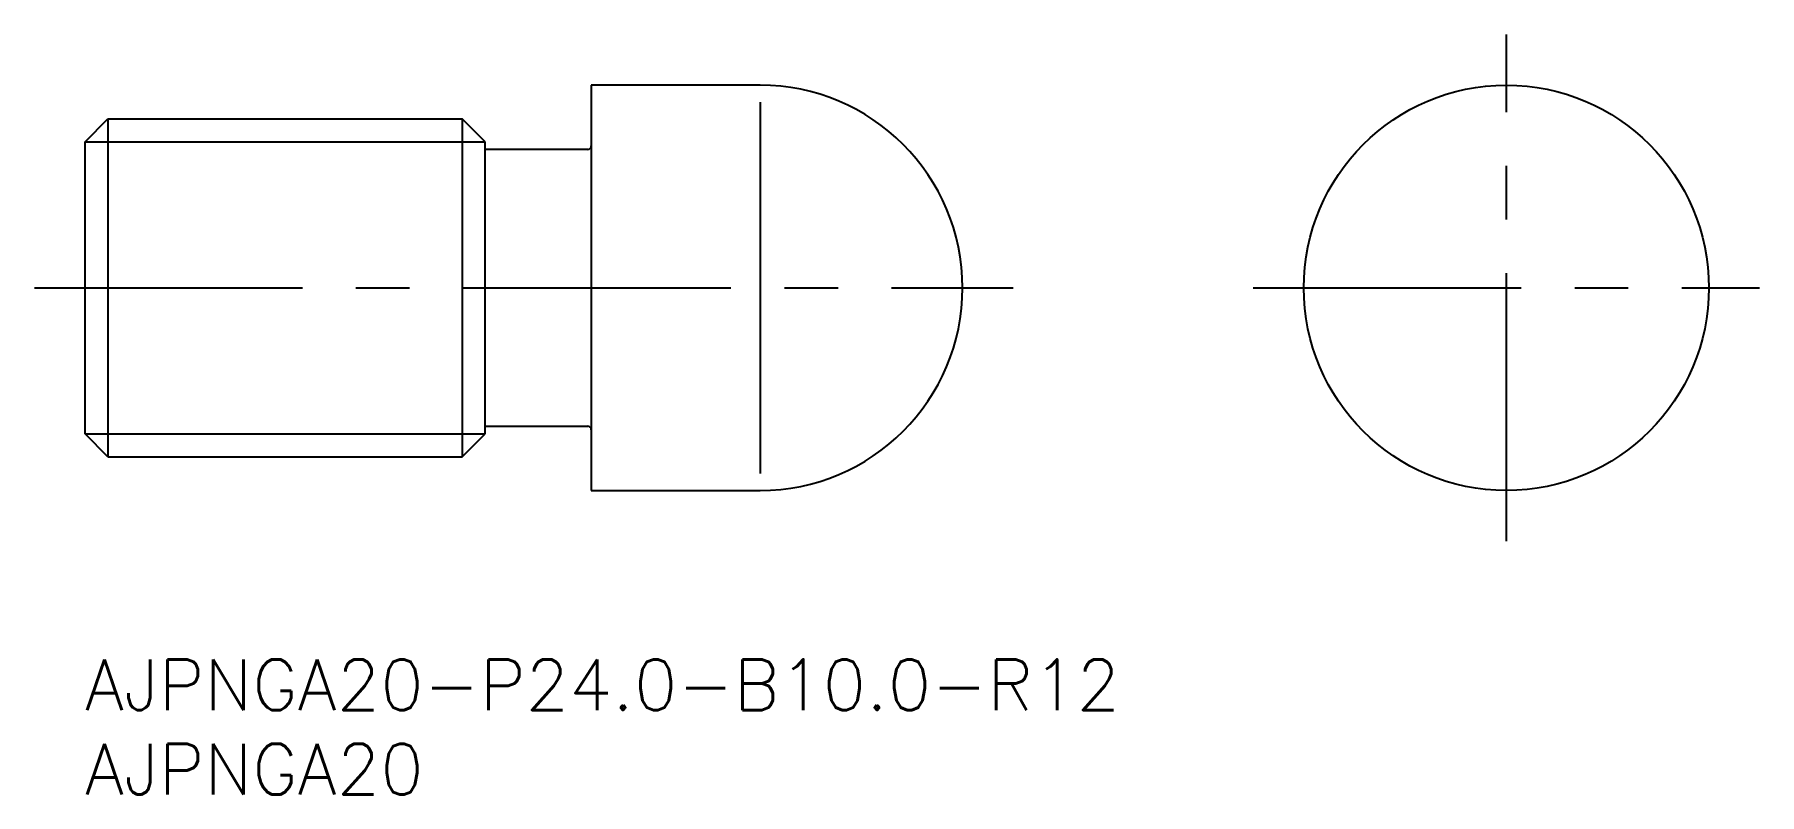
# Model space of a CAD drawing. Extents: x -3 to 99, y -8 to 37.
import ezdxf

# ---------------------------------------------------------------- set-up
doc = ezdxf.new("R2010")
doc.units = 0
doc.header["$LTSCALE"] = 0.5
doc.linetypes.add('CENTER', pattern=[50.8, 31.75, -6.35, 6.35, -6.35])
for name, color, linetype in [('MSM_CENTER', 1, 'CENTER'), ('MSM_CONTINUOUS', 7, 'CONTINUOUS'), ('MSM_NARROW', 5, 'CONTINUOUS'), ('MSM_PART_NUMBER', 7, 'CONTINUOUS')]:
    doc.layers.add(name, color=color, linetype=linetype)
doc.styles.get("Standard").update_dxf_attribs({"font": 'txt.shx', "height": 1, "bigfont": 'bigfont.shx'})

# ---------------------------------------------------------------- blocks, each defined once
blk = doc.blocks.new('*U11')
at = {"layer": 'MSM_PART_NUMBER'}
blk.add_text('AJPNGA20-P24.0-B10.0-R12', height=3, dxfattribs=at).set_placement((0, -3))
blk = doc.blocks.new('*U12')
at = {"layer": 'MSM_PART_NUMBER'}
blk.add_text('AJPNGA20', height=3, dxfattribs=at).set_placement((0, -8))

msp = doc.modelspace()

# ---------------------------------------------------------------- linework, layer by layer
at = {"layer": 'MSM_CENTER'}
for p, q in [((84.23, 7), (84.23, 37)), ((-3, 22), (55, 22)), ((69.23, 22), (99.23, 22))]:
    msp.add_line(p, q, dxfattribs=at)
at = {"layer": 'MSM_CONTINUOUS'}
for p, q in [((40, 34), (30, 34)), ((30, 34), (30, 10)), ((0, 30.65), (1.35, 32)), ((1.35, 32), (22.35, 32)), ((1.35, 32), (1.35, 12)), ((23.7, 30.65), (22.35, 32)), ((22.35, 32), (22.35, 12)), ((0, 13.35), (0, 30.65)), ((23.7, 13.35), (23.7, 30.65)), ((29.8, 30.2), (23.7, 30.2)), ((1.35, 12), (0, 13.35)), ((22.35, 12), (23.7, 13.35)), ((23.7, 13.8), (29.8, 13.8)), ((1.35, 12), (22.35, 12)), ((30, 10), (40, 10))]:
    msp.add_line(p, q, dxfattribs=at)
msp.add_circle((84.23, 22), 12, dxfattribs=at)
for centre, radius, start, end in [((40, 22), 12, 270, 90), ((29.8, 30.4), 0.2, 270, 0), ((29.8, 13.6), 0.2, 0, 90)]:
    msp.add_arc(centre, radius, start, end, dxfattribs=at)
at = {"layer": 'MSM_NARROW'}
for p, q in [((40, 33), (40, 11)), ((0, 30.65), (23.7, 30.65)), ((0, 13.35), (23.7, 13.35))]:
    msp.add_line(p, q, dxfattribs=at)

# ---------------------------------------------------------------- block references
at = {"layer": 'MSM_CONTINUOUS'}
for name in ['*U11', '*U12']:
    msp.add_blockref(name, (0, 0), dxfattribs=at)

doc.saveas('drawing.dxf')
